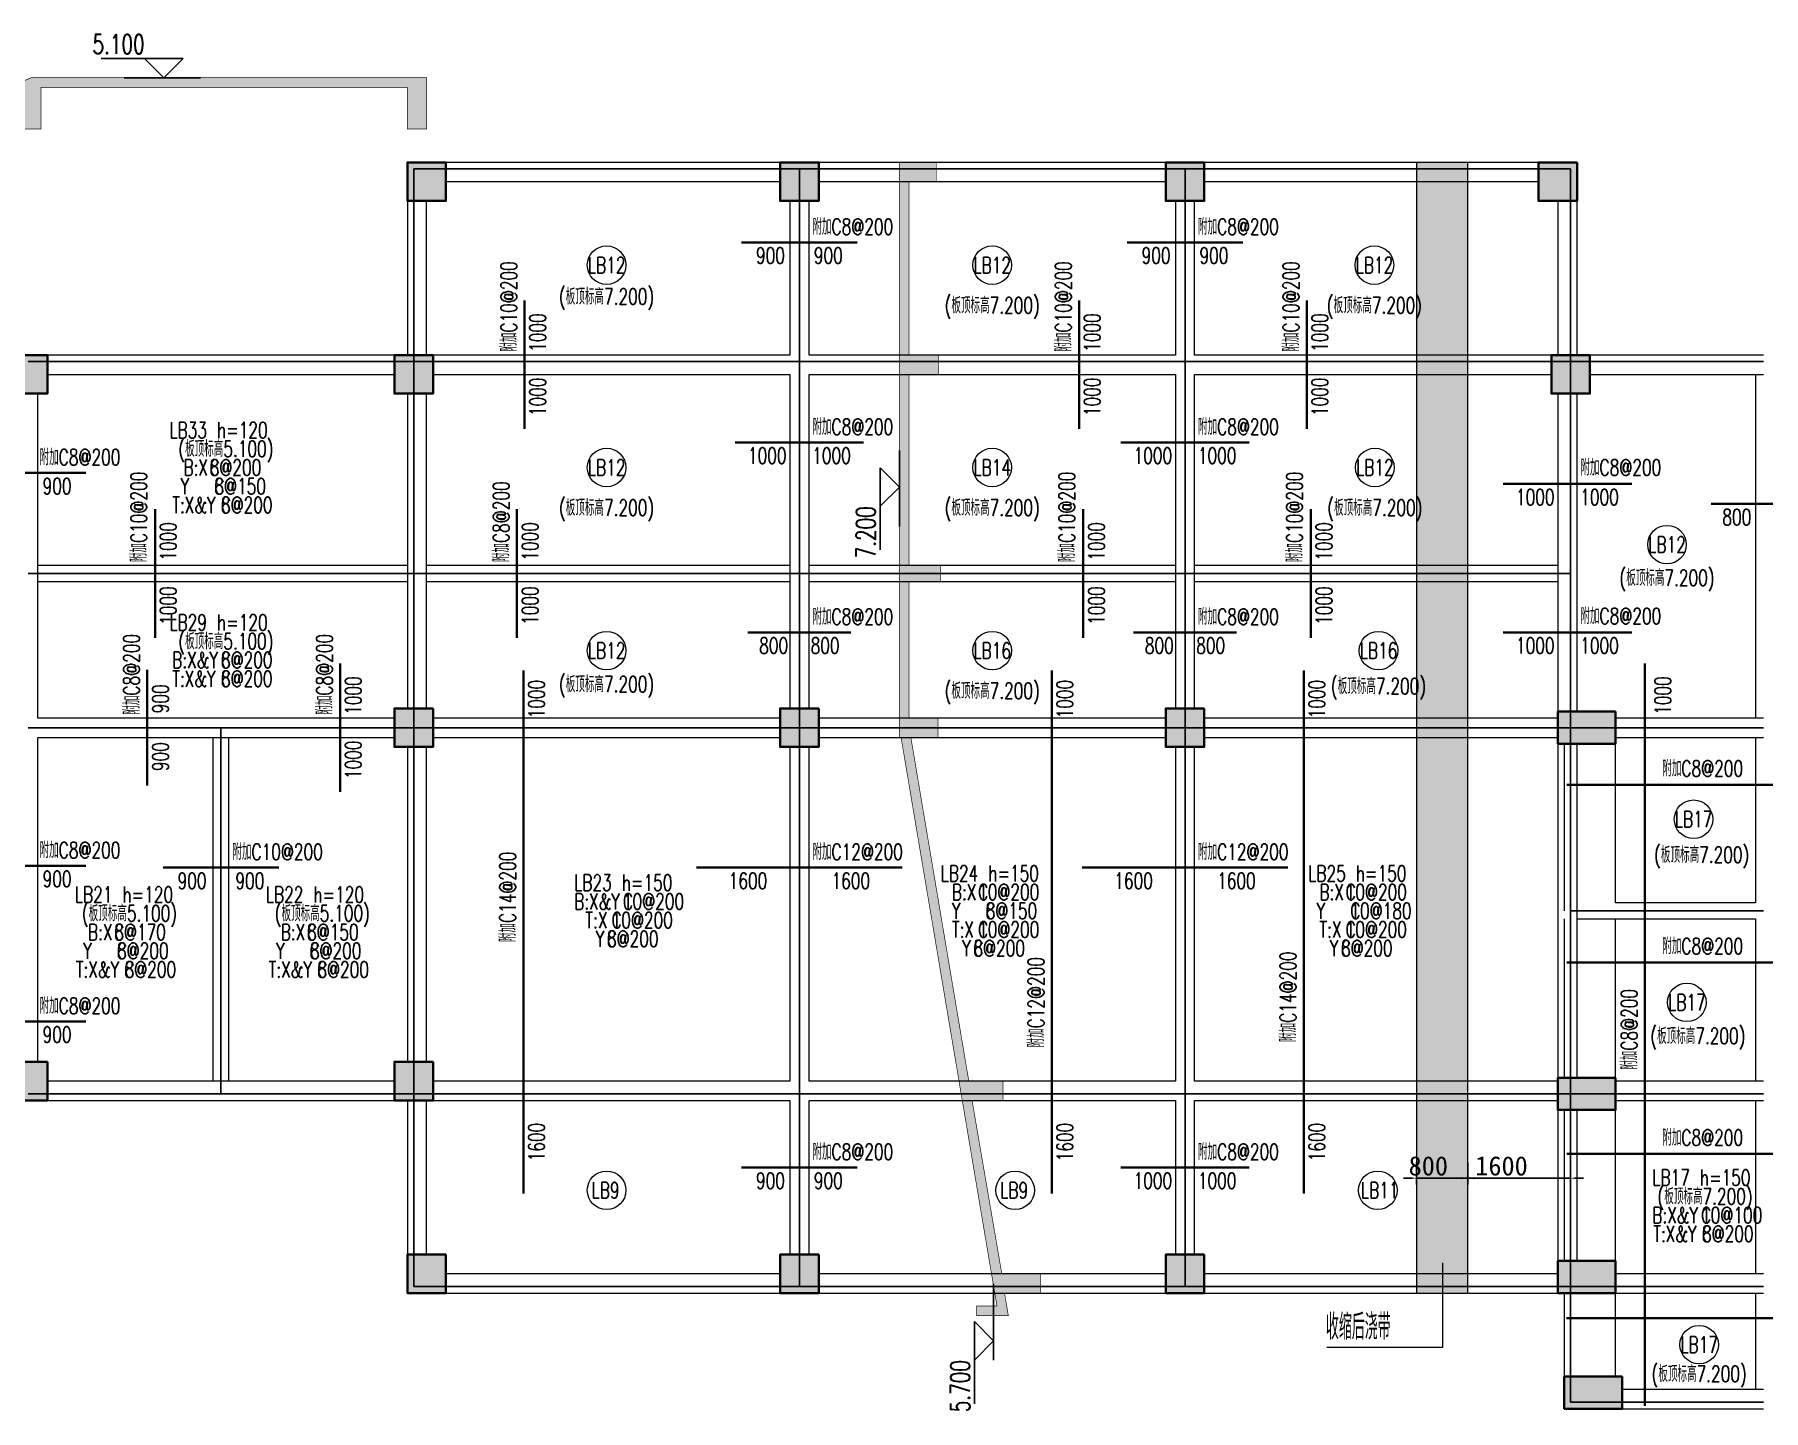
# Model space of a CAD drawing. Header units: inches. Extents: x 18712 to 314639, y 0 to 420500.
# Drawn here: x 34840 to 61740, y 40963 to 62380 of the extents above; entities that cross this region are included whole.
import ezdxf
from ezdxf.enums import TextEntityAlignment as Align
from ezdxf.lldxf.tags import DXFTag

# ---------------------------------------------------------------- set-up
doc = ezdxf.new("R2010")
doc.units = ezdxf.units.IN
doc.header["$LTSCALE"] = 1000
doc.header["$MEASUREMENT"] = 0
doc.layers.get('0').update_dxf_attribs({"true_color": 0xffffff})
for name, color, linetype, true_color in [('DIM', 3, 'Continuous', 0x00ff00), ('DOTE', 1, 'DOTE', 0xff0000), ('HATCH', 7, 'Continuous', 0xd6d6d6), ('NUM', 7, 'Continuous', 0xffffff), ('THIN', 7, 'Continuous', 0xffffff), ('柱填充', 7, 'Continuous', 0xc0c0c0), ('柱尺寸标注', 3, 'Continuous', 0x00ff00), ('楼板正筋文字', 7, 'Continuous', 0xffffff), ('楼板负筋文字', 7, 'Continuous', 0xffffff), ('楼板负筋标注', 3, 'Continuous', 0x00ff00), ('楼板负筋钢筋', 1, 'Continuous', 0xff0000), ('砼柱', 2, 'Continuous', 0xffff00), ('砼梁', 6, 'Continuous', 0xff00ff), ('砼梁虚线', 9, 'HIDDEN', 0x808080)]:
    doc.layers.add(name, color=color, linetype=linetype, true_color=true_color)
doc.styles.add('TSSD_Label', font='txt.shx', dxfattribs={"height": 0.2, "bigfont": 'gbcbig.shx'})
doc.styles.add('TSSD_Norm', font='txt.shx', dxfattribs={"height": 0.2, "bigfont": 'gbcbig.shx'})
doc.styles.add('TSSD_Rein', font='txt.shx', dxfattribs={"height": 0.2, "bigfont": 'gbcbig.shx'})
tags = doc.linetypes.add('DOTE', pattern=[2.42, 2, -0.2, 0.02, -0.2]).pattern_tags.tags
tags[10:11] = [DXFTag(74, 4), DXFTag(75, 0), DXFTag(340, '0'), DXFTag(46, 0.0), DXFTag(50, 0.0), DXFTag(44, 0.0), DXFTag(45, 0.0)]
tags[8:9] = [DXFTag(74, 4), DXFTag(75, 0), DXFTag(340, '0'), DXFTag(46, 0.0), DXFTag(50, 0.0), DXFTag(44, 0.0), DXFTag(45, 0.0)]
tags[6:7] = [DXFTag(74, 4), DXFTag(75, 0), DXFTag(340, '0'), DXFTag(46, 0.0), DXFTag(50, 0.0), DXFTag(44, 0.0), DXFTag(45, 0.0)]
tags[4:5] = [DXFTag(74, 4), DXFTag(75, 0), DXFTag(340, '0'), DXFTag(46, 0.0), DXFTag(50, 0.0), DXFTag(44, 0.0), DXFTag(45, 0.0)]
tags = doc.linetypes.add('HIDDEN', pattern=[0.375, 0.25, -0.125]).pattern_tags.tags
tags[6:7] = [DXFTag(74, 4), DXFTag(75, 0), DXFTag(340, '0'), DXFTag(46, 0.0), DXFTag(50, 0.0), DXFTag(44, 0.0), DXFTag(45, 0.0)]
tags[4:5] = [DXFTag(74, 4), DXFTag(75, 0), DXFTag(340, '0'), DXFTag(46, 0.0), DXFTag(50, 0.0), DXFTag(44, 0.0), DXFTag(45, 0.0)]
doc.dimstyles.new('TSSD_100_100$0', dxfattribs={"dimtxt": 300, "dimasz": 100, "dimexe": 100, "dimexo": 250, "dimgap": 100, "dimtad": 1, "dimdec": 0, "dimzin": 0, "dimdsep": 46, "dimtxsty": 'Standard', "dimcen": 0, "dimclrd": 256, "dimclre": 256, "dimclrt": 7, "dimadec": 0, "dimazin": 0, "dimtfac": 1, "dimtdec": 4, "dimtix": 1, "dimtmove": 2, "dimatfit": 3, "dimfxl": 1, "dimtolj": 1, "dimtzin": 0, "dimarcsym": 0})

# ---------------------------------------------------------------- blocks, each defined once
blk = doc.blocks.new('DAnoyomous17234')
at = {"layer": '楼板正筋文字', "color": 2, "true_color": 0xffff00, "style": 'TSSD_Rein', "width": 0.7}
for s, p in [('LB17 h=150', (60011, 44462)), ('(板顶标高7.200)', (60092, 44170)), ('B:X&Y', (60011, 43878)), ('C', (60770, 43878)), ('10@100', (60770, 43878)), ('T:X&Y', (60026, 43587)), ('C', (60784, 43587)), ('8@200', (60784, 43587))]:
    blk.add_text(s, height=250, dxfattribs=at).set_placement(p)
blk = doc.blocks.new('DAnoyomous17327')
at = {"layer": '楼板正筋文字', "color": 2, "true_color": 0xffff00, "style": 'TSSD_Rein', "width": 0.7}
for s, p in [('LB21 h=120', (35467, 48867)), ('(板顶标高5.100)', (35577, 48576)), ('B:X', (35671, 48284)), ('C', (36080, 48284)), ('8@170', (36080, 48284)), ('Y', (35598, 47992)), ('C', (36123, 47992)), ('8@200', (36123, 47992)), ('T:X&Y', (35482, 47701)), ('C', (36240, 47701)), ('8@200', (36240, 47701))]:
    blk.add_text(s, height=250, dxfattribs=at).set_placement(p)
blk = doc.blocks.new('DAnoyomous17339')
at = {"layer": '楼板正筋文字', "color": 2, "true_color": 0xffff00, "style": 'TSSD_Rein', "width": 0.7}
for s, p in [('LB22 h=120', (38438, 48867)), ('(板顶标高5.100)', (38577, 48576)), ('B:X', (38671, 48284)), ('C', (39080, 48284)), ('8@150', (39080, 48284)), ('Y', (38598, 47992)), ('C', (39123, 47992)), ('8@200', (39123, 47992)), ('T:X&Y', (38482, 47701)), ('C', (39240, 47701)), ('8@200', (39240, 47701))]:
    blk.add_text(s, height=250, dxfattribs=at).set_placement(p)
blk = doc.blocks.new('DAnoyomous17350')
at = {"layer": '楼板正筋文字', "color": 2, "true_color": 0xffff00, "style": 'TSSD_Rein', "width": 0.7}
for s, p in [('LB23 h=150', (43236, 49053)), ('B:X&Y', (43236, 48761)), ('C', (43994, 48761)), ('10@200', (43994, 48761)), ('T:X', (43411, 48469)), ('C', (43819, 48469)), ('10@200', (43819, 48469)), ('Y', (43571, 48178)), ('C', (43746, 48178)), ('8@200', (43746, 48178))]:
    blk.add_text(s, height=250, dxfattribs=at).set_placement(p)
blk = doc.blocks.new('DAnoyomous17364')
at = {"layer": '楼板正筋文字', "color": 2, "true_color": 0xffff00, "style": 'TSSD_Rein', "width": 0.7}
for s, p in [('LB24 h=150', (48938, 49198)), ('B:X', (49113, 48907)), ('C', (49521, 48907)), ('10@200', (49521, 48907)), ('Y', (49113, 48615)), ('C', (49638, 48615)), ('8@150', (49638, 48615)), ('T:X', (49113, 48323)), ('C', (49521, 48323)), ('10@200', (49521, 48323)), ('Y', (49273, 48032)), ('C', (49448, 48032)), ('8@200', (49448, 48032))]:
    blk.add_text(s, height=250, dxfattribs=at).set_placement(p)
blk = doc.blocks.new('DAnoyomous17378')
at = {"layer": '楼板正筋文字', "color": 2, "true_color": 0xffff00, "style": 'TSSD_Rein', "width": 0.7}
for s, p in [('LB25 h=150', (54657, 49198)), ('B:X', (54832, 48907)), ('C', (55240, 48907)), ('10@200', (55240, 48907)), ('Y', (54788, 48615)), ('C', (55313, 48615)), ('10@180', (55313, 48615)), ('T:X', (54832, 48323)), ('C', (55240, 48323)), ('10@200', (55240, 48323)), ('Y', (54992, 48032)), ('C', (55167, 48032)), ('8@200', (55167, 48032))]:
    blk.add_text(s, height=250, dxfattribs=at).set_placement(p)
blk = doc.blocks.new('DAnoyomous17446')
at = {"layer": '楼板正筋文字', "color": 2, "true_color": 0xffff00, "style": 'TSSD_Rein', "width": 0.7}
for s, p in [('LB29 h=120', (36938, 53103)), ('(板顶标高5.100)', (37077, 52811)), ('B:X&Y', (36982, 52519)), ('C', (37740, 52519)), ('8@200', (37740, 52519)), ('T:X&Y', (36982, 52228)), ('C', (37740, 52228)), ('8@200', (37740, 52228))]:
    blk.add_text(s, height=250, dxfattribs=at).set_placement(p)
blk = doc.blocks.new('DAnoyomous17514')
at = {"layer": '楼板正筋文字', "color": 2, "true_color": 0xffff00, "style": 'TSSD_Rein', "width": 0.7}
for s, p in [('LB33 h=120', (36938, 56098)), ('(板顶标高5.100)', (37077, 55807)), ('B:X', (37157, 55515)), ('C', (37565, 55515)), ('8@200', (37565, 55515)), ('Y', (37113, 55223)), ('C', (37638, 55223)), ('8@150', (37638, 55223)), ('T:X&Y', (36982, 54932)), ('C', (37740, 54932)), ('8@200', (37740, 54932))]:
    blk.add_text(s, height=250, dxfattribs=at).set_placement(p)
blk = doc.blocks.new('*D1086')
at = {"layer": 'Defpoints', "color": 0, "transparency": 16777216}
for p in [(56340, 45073), (57140, 45073), (57140, 44578)]:
    blk.add_point(p, dxfattribs=at)
at = {"layer": 'DIM', "lineweight": -2, "transparency": 16777216}
for p, q in [((56340, 44823), (56340, 44478)), ((57140, 44823), (57140, 44478)), ((56240, 44578), (56140, 44578)), ((56340, 44578), (57140, 44578)), ((57240, 44578), (57340, 44578))]:
    blk.add_line(p, q, dxfattribs=at)
at = {"layer": 'DIM', "transparency": 16777216}
for points in [[(56240, 44562), (56240, 44595), (56340, 44578)], [(57240, 44595), (57240, 44562), (57140, 44578)]]:
    blk.add_solid(points, dxfattribs=at)
at = {"layer": 'DIM', "color": 7, "true_color": 0xffffff, "transparency": 16777216, "insert": (56526, 44768), "char_height": 300, "attachment_point": 5}
blk.add_mtext('\\A1;800', dxfattribs=at)
blk = doc.blocks.new('*D1087')
at = {"layer": 'Defpoints', "color": 0, "transparency": 16777216}
for p in [(57140, 45073), (58740, 44687), (58740, 44578)]:
    blk.add_point(p, dxfattribs=at)
at = {"layer": 'DIM', "lineweight": -2, "transparency": 16777216}
for p, q in [((57140, 44823), (57140, 44478)), ((57040, 44578), (56940, 44578)), ((57140, 44578), (58740, 44578)), ((58740, 44437), (58740, 44478)), ((58840, 44578), (58940, 44578))]:
    blk.add_line(p, q, dxfattribs=at)
at = {"layer": 'DIM', "transparency": 16777216}
for points in [[(57040, 44562), (57040, 44595), (57140, 44578)], [(58840, 44595), (58840, 44562), (58740, 44578)]]:
    blk.add_solid(points, dxfattribs=at)
at = {"layer": 'DIM', "color": 7, "true_color": 0xffffff, "transparency": 16777216, "insert": (57665, 44768), "char_height": 300, "attachment_point": 5}
blk.add_mtext('\\A1;1600', dxfattribs=at)

msp = doc.modelspace()

# ---------------------------------------------------------------- hatches: boundary and pattern name
at = {"true_color": 0x333333}
h = msp.add_hatch(dxfattribs=at)
h.set_pattern_fill('钢筋混凝土', color=250, scale=22580.6, angle=317.5, style=0)
h.set_pattern_definition([(45, (-815491301.56, -579457731.375), (-61.871843354, 61.871843354), []), (50, (-815491301.56, -579457731.38), (251.04106391, -21.963247244), [26.25, -288.75]), (355, (-815491301.56, -579457731.38), (-48.562966765, 263.267246795), [21, -231]), (100.4514, (-815491280.64, -579457733.2), (202.4782836, 241.30383972), [22.3090665, -245.3997392]), (46.1842, (-815491301.56, -579457661.38), (373.53436702, -57.931655015), [39.375, -433.125]), (96.6356, (-815491270.43, -579457666.2), (327.13194694, 340.94125482), [33.4636008, -368.09955]), (351.1842, (-815491301.56, -579457661.38), (327.1316808, 340.94151032), [31.5, -346.5]), (21, (-815491266.56, -579457678.88), (208.91746824, -140.916611733), [26.25, -288.75]), (326, (-815491266.56, -579457678.88), (85.16036617, 253.802515766), [21, -231]), (71.4514, (-815491249.15, -579457690.62), (294.077920004, 112.88567385), [22.3090665, -245.3997392]), (37.5, (-815491301.56, -579457731.375), (4.255949361, 116.512848841), [0, -228.2, 0, -234.5, 0, -231.875]), (7.5, (-815491301.56, -579457731.38), (92.074338105, 138.044099159), [0, -133.7, 0, -222.95, 0, -88.375]), (327.5, (-815491379.61, -579457731.38), (186.83785266, -7.894205107), [0, -87.5, 0, -273, 0, -362.25]), (317.5, (-815491414.61, -579457731.38), (204.11515927, 35.036743816), [0, -113.75, 0, -181.3, 0, -257.25])])
h.paths.add_polyline_path([(28640.2, 59133), (28640.2, 58358), (28940.2, 58358), (28940.2, 59100.1), (34640, 61487.5), (34640, 60908), (34940, 60908), (34940, 61558), (40640.2, 61558), (40640.2, 60908), (40940.2, 60908), (40940, 61708), (34790, 61708)], flags=0)
h = msp.add_hatch(dxfattribs=at)
h.set_pattern_fill('钢筋混凝土', color=250, scale=19354.8, angle=47.5, style=0)
h.set_pattern_definition([(135, (579451097.75, -815590151.72), (-53.033008589, -53.033008589), []), (140, (579451097.75, -815590151.72), (18.825640495, 215.17805478), [22.5, -247.5]), (85, (579451097.75, -815590151.72), (-225.65764011, -41.625400084), [18, -198]), (190.4514, (579451099.32, -815590133.8), (-206.83186262, 173.552814514), [19.122057, -210.3426336]), (136.1842, (579451037.75, -815590151.72), (49.6557043, 320.17231459), [33.75, -371.25]), (186.6356, (579451041.9, -815590125.04), (-292.23536127, 280.39881166), [28.6830864, -315.5139]), (81.1842, (579451037.75, -815590151.72), (-292.23558028, 280.39858354), [27, -297]), (111, (579451052.75, -815590121.72), (120.7856672, 179.072115636), [22.5, -247.5]), (56, (579451052.75, -815590121.72), (-217.545013514, 72.994599576), [18, -198]), (161.4514, (579451062.81, -815590106.8), (-96.759149013, 252.066788574), [19.122057, -210.3426336]), (127.5, (579451097.75, -815590151.72), (-99.8681561494, 3.647956595), [0, -195.6, 0, -201, 0, -198.75]), (97.5, (579451097.75, -815590151.72), (-118.323513565, 78.920861233), [0, -114.6, 0, -191.1, 0, -75.75]), (57.5, (579451097.75, -815590218.62), (6.76646152, 160.146730852), [0, -75, 0, -234, 0, -310.5]), (47.5, (579451097.75, -815590248.62), (-30.0314947, 174.955850803), [0, -97.5, 0, -155.4, 0, -220.5])])
h.paths.add_polyline_path([(48296.9, 60390.1), (48296.9, 60090.1), (48296.9, 51440.1), (48322.2, 51440.1), (49813.7, 42590.1), (49499, 42590.1), (49496.9, 42440.1), (49991.1, 42440.1), (49965.8, 42590.1), (49932.1, 42790.1), (50488.2, 42790.1), (50488.2, 43090.1), (49890, 43090.1), (49426.5, 45790.1), (49909.3, 45790.1), (49909.3, 46090.1), (49376, 46090.1), (48474.3, 51440.1), (48897.9, 51440.1), (48897.9, 51740.1), (48446.9, 51740.1), (48446.9, 53865.1), (48932.9, 53865.1), (48932.9, 54110.1), (48446.9, 54110.1), (48446.9, 57090.1), (48902.9, 57090.1), (48902.9, 57390.1), (48446.9, 57390.1), (48446.9, 60090.1), (48878.9, 60090.1), (48878.9, 60390.1)], flags=0)
at = {"layer": 'HATCH'}
h = msp.add_hatch(dxfattribs=at)
h.set_pattern_fill('CONCRETE1', color=256, scale=32258, angle=317.5, style=0)
h.set_pattern_definition([(37.5, (-6498927.13, -2055336.24), (6.0799277, 166.446927), [0, -326, 0, -335, 0, -331.25]), (7.5, (-6498927.13, -2055336.24), (131.5347687, 197.205856), [0, -191, 0, -318.5, 0, -126.25]), (327.5, (-6499038.63, -2055336.24), (266.911218, -11.2774359), [0, -125, 0, -390, 0, -517.5]), (317.5, (-6499088.63, -2055336.24), (291.593085, 50.052491), [0, -162.5, 0, -259, 0, -367.5])])
h.paths.add_polyline_path([(57140.2, 42790.1), (57140.2, 60390.1), (56340.2, 60390.1), (56340.2, 42790.1)], flags=0)
at = {"layer": '柱填充'}
for points in [[(41240.2, 60390.1), (40640.2, 60390.1), (40640.2, 59790.1), (41240.2, 59790.1)], [(47040.2, 60390.1), (46440.2, 60390.1), (46440.2, 59790.1), (47040.2, 59790.1)], [(53040.2, 60390.1), (52440.2, 60390.1), (52440.2, 59790.1), (53040.2, 59790.1)], [(58840.2, 60390.1), (58240.2, 60390.1), (58240.2, 59790.1), (58840.2, 59790.1)], [(35040.2, 57390.1), (34440.2, 57390.1), (34440.2, 56790.1), (35040.2, 56790.1)], [(41040.2, 57390.1), (40440.2, 57390.1), (40440.2, 56790.1), (41040.2, 56790.1)], [(59040.2, 57390.1), (58440.2, 57390.1), (58440.2, 56790.1), (59040.2, 56790.1)], [(41040.2, 51890.1), (40440.2, 51890.1), (40440.2, 51290.1), (41040.2, 51290.1)], [(47040.2, 51890.1), (46440.2, 51890.1), (46440.2, 51290.1), (47040.2, 51290.1)], [(53040.2, 51890.1), (52440.2, 51890.1), (52440.2, 51290.1), (53040.2, 51290.1)], [(59440.2, 51840.1), (58540.2, 51840.1), (58540.2, 51340.1), (59440.2, 51340.1)], [(35040.2, 46390.1), (34440.2, 46390.1), (34440.2, 45790.1), (35040.2, 45790.1)], [(41040.2, 46390.1), (40440.2, 46390.1), (40440.2, 45790.1), (41040.2, 45790.1)], [(59440.2, 46140.1), (58540.2, 46140.1), (58540.2, 45640.1), (59440.2, 45640.1)], [(41240.2, 43390.1), (40640.2, 43390.1), (40640.2, 42790.1), (41240.2, 42790.1)], [(47040.2, 43390.1), (46440.2, 43390.1), (46440.2, 42790.1), (47040.2, 42790.1)], [(53040.2, 43390.1), (52440.2, 43390.1), (52440.2, 42790.1), (53040.2, 42790.1)], [(59440.2, 43290.1), (58540.2, 43290.1), (58540.2, 42790.1), (59440.2, 42790.1)], [(59540.2, 41490.1), (58640.2, 41490.1), (58640.2, 40990.1), (59540.2, 40990.1)]]:
    msp.add_hatch(color=256, dxfattribs=at).paths.add_polyline_path(points, flags=0)

# ---------------------------------------------------------------- linework, layer by layer
at = {"color": 250, "lineweight": -3, "true_color": 0x333333, "const_width": 10}
for points in [[(28640.2, 59133), (28640.2, 58358), (28940.2, 58358), (28940.2, 59100.1), (34640, 61487.5), (34640, 60908), (34940, 60908), (34940, 61558), (40640.2, 61558), (40640.2, 60908), (40940.2, 60908), (40940, 61708), (34790, 61708)], [(48296.9, 60390.1), (48296.9, 60090.1), (48296.9, 51440.1), (48322.2, 51440.1), (49813.7, 42590.1), (49499, 42590.1), (49496.9, 42440.1), (49991.1, 42440.1), (49965.8, 42590.1), (49932.1, 42790.1), (50488.2, 42790.1), (50488.2, 43090.1), (49890, 43090.1), (49426.5, 45790.1), (49909.3, 45790.1), (49909.3, 46090.1), (49376, 46090.1), (48474.3, 51440.1), (48897.9, 51440.1), (48897.9, 51740.1), (48446.9, 51740.1), (48446.9, 53865.1), (48932.9, 53865.1), (48932.9, 54110.1), (48446.9, 54110.1), (48446.9, 57090.1), (48902.9, 57090.1), (48902.9, 57390.1), (48446.9, 57390.1), (48446.9, 60090.1), (48878.9, 60090.1), (48878.9, 60390.1)]]:
    msp.add_lwpolyline(points, close=True, dxfattribs=at)
at = {"layer": 'DOTE', "lineweight": -3}
for p, q in [((40740.2, 57290.1), (40740.2, 60290.1)), ((40740.2, 60290.1), (46740.2, 60290.1)), ((46740.2, 60290.1), (52740.2, 60290.1)), ((46740.2, 57290.1), (46740.2, 60290.1)), ((52740.2, 60290.1), (58740.2, 60290.1)), ((52740.2, 57290.1), (52740.2, 60290.1)), ((58740.2, 57290.1), (58740.2, 60290.1)), ((34740.2, 57290.1), (40740.2, 57290.1)), ((40740.2, 53990.1), (40740.2, 57290.1)), ((40740.2, 57290.1), (46740.2, 57290.1)), ((46740.2, 53990.1), (46740.2, 57290.1)), ((46740.2, 57290.1), (52740.2, 57290.1)), ((52740.2, 53990.1), (52740.2, 57290.1)), ((52740.2, 57290.1), (58740.2, 57290.1)), ((58740.2, 57290.1), (61740.2, 57290.1)), ((58740.2, 53990.1), (58740.2, 57290.1)), ((34740.2, 53990.1), (40740.2, 53990.1)), ((40740.2, 51590.1), (40740.2, 53990.1)), ((40740.2, 53990.1), (46740.2, 53990.1)), ((46740.2, 51590.1), (46740.2, 53990.1)), ((46740.2, 53990.1), (52740.2, 53990.1)), ((52740.2, 51590.1), (52740.2, 53990.1)), ((52740.2, 53990.1), (58740.2, 53990.1)), ((58740.2, 51590.1), (58740.2, 53990.1)), ((34740.2, 51590.1), (37740.2, 51590.1)), ((37740.2, 51590.1), (40740.2, 51590.1)), ((37740.2, 45890.1), (37740.2, 51590.1)), ((40740.2, 45890.1), (40740.2, 51590.1)), ((40740.2, 51590.1), (46740.2, 51590.1)), ((46740.2, 51590.1), (52740.2, 51590.1)), ((46740.2, 45890.1), (46740.2, 51590.1)), ((52740.2, 51590.1), (58740.2, 51590.1)), ((52740.2, 45890.1), (52740.2, 51590.1)), ((58740.2, 51590.1), (61740.2, 51590.1)), ((58740.2, 48740.1), (58740.2, 51590.1)), ((58740.2, 45890.1), (58740.2, 48740.1)), ((58740.2, 48740.1), (61740.2, 48740.1)), ((34740.2, 45890.1), (37740.2, 45890.1)), ((37740.2, 45890.1), (40740.2, 45890.1)), ((40740.2, 42890.1), (40740.2, 45890.1)), ((40740.2, 45890.1), (46740.2, 45890.1)), ((46740.2, 42890.1), (46740.2, 45890.1)), ((46740.2, 45890.1), (52740.2, 45890.1)), ((52740.2, 42890.1), (52740.2, 45890.1)), ((52740.2, 45890.1), (58740.2, 45890.1)), ((58740.2, 45890.1), (61740.2, 45890.1)), ((58740.2, 42890.1), (58740.2, 45890.1)), ((40740.2, 42890.1), (46740.2, 42890.1)), ((46740.2, 42890.1), (52740.2, 42890.1)), ((52740.2, 42890.1), (58740.2, 42890.1)), ((58740.2, 41090.1), (58740.2, 42890.1)), ((58740.2, 42890.1), (61740.2, 42890.1)), ((58740.2, 41090.1), (61740.2, 41090.1))]:
    msp.add_line(p, q, dxfattribs=at)
at = {"layer": 'THIN', "lineweight": -3}
for p, q in [((36552.2, 62008), (35873.7, 62008)), ((36852.2, 61708), (36552.2, 62008)), ((37152.2, 62008), (36552.2, 62008)), ((36852.2, 61708), (37152.2, 62008)), ((37421.2, 61708), (36235.2, 61708)), ((48296.9, 55906), (48296.9, 54720)), ((48296.9, 55337), (47996.9, 55637)), ((47996.9, 55637), (47996.9, 55037)), ((48296.9, 55337), (47996.9, 55037)), ((47996.9, 55037), (47996.9, 54358.5)), ((49763, 42932.2), (49763, 41746.2)), ((49763, 42046.2), (49463, 42346.2)), ((49463, 42346.2), (49463, 41746.2)), ((49763, 42046.2), (49463, 41746.2)), ((49463, 41746.2), (49463, 41067.7))]:
    msp.add_line(p, q, dxfattribs=at)
at = {"layer": '柱尺寸标注', "lineweight": 18}
for p, q in [((58740.2, 60290.1), (56740.2, 60290.1)), ((56747.2, 43260), (56747.2, 41942)), ((56747.2, 41942), (54949.2, 41942))]:
    msp.add_line(p, q, dxfattribs=at)
msp.add_lwpolyline([(56740.2, 42790.1), (57140.2, 42790.1), (57140.2, 60390.1), (56340.2, 60390.1), (56340.2, 42790.1), (57140.2, 42790.1)], dxfattribs=at)
at = {"layer": '楼板正筋文字', "lineweight": 18}
for centre in [(43740.2, 58790.1), (49740.2, 58790.1), (55687.2, 58790.1), (43740.2, 55640.1), (49740.2, 55640.1), (55694.2, 55640.1), (60240.2, 54440.1), (43740.2, 52790.1), (49740.2, 52790.1), (55751.2, 52790.1), (60653.2, 50165.1), (60549.2, 47315.1), (43740.2, 44390.1), (50097.2, 44390.1), (55740.2, 44390.1), (60740.2, 41986.8)]:
    msp.add_circle(centre, 300, dxfattribs=at)
at = {"layer": '楼板负筋钢筋', "lineweight": 35}
for points in [[(45840.2, 59144.1), (47640.2, 59144.1)], [(51840.2, 59144.1), (53640.2, 59144.1)], [(42463.2, 56240.1), (42463.2, 58240.1)], [(51092.2, 56240.1), (51092.2, 58240.1)], [(54634.2, 56240.1), (54634.2, 58240.1)], [(45740.2, 56029.5), (47740.2, 56029.5)], [(51740.2, 56029.5), (53740.2, 56029.5)], [(33840.2, 55556), (35640.2, 55556)], [(57690.2, 55385.3), (59690.2, 55385.3)], [(36715.2, 52990.1), (36715.2, 54990.1)], [(42345.2, 52990.1), (42345.2, 54990.1)], [(51157.2, 52990.1), (51157.2, 54990.1)], [(54698.2, 52990.1), (54698.2, 54990.1)], [(60926.2, 55073.8), (62526.2, 55073.8)], [(45940.2, 53073.3), (47540.2, 53073.3)], [(51940.2, 53073.3), (53540.2, 53073.3)], [(57690.2, 53073.3), (59690.2, 53073.3)], [(36594.2, 50690.1), (36594.2, 52490.1)], [(39594.2, 50590.1), (39594.2, 52590.1)], [(42446.2, 44340.1), (42446.2, 52480.1)], [(50666.2, 44340.1), (50666.2, 52480.1)], [(54587.2, 44340.1), (54587.2, 52480.1)], [(59897.2, 41034), (59897.2, 52590.1)], [(58680.2, 50701.4), (64800.2, 50701.4)], [(33840.2, 49441), (35640.2, 49441)], [(36840.2, 49412.7), (38640.2, 49412.7)], [(45140.2, 49412.7), (48340.2, 49412.7)], [(51140.2, 49412.7), (54340.2, 49412.7)], [(58680.2, 47936.4), (64800.2, 47936.4)], [(33840.2, 47018), (35640.2, 47018)], [(58680.2, 44955), (64800.2, 44955)], [(45840.2, 44744.1), (47640.2, 44744.1)], [(51740.2, 44744.1), (53740.2, 44744.1)], [(58676.2, 42397.5), (65740.2, 42397.5)]]:
    msp.add_lwpolyline(points, dxfattribs=at)
at = {"layer": '砼柱', "lineweight": 35}
for points in [[(41240.2, 60390.1), (40640.2, 60390.1), (40640.2, 59790.1), (41240.2, 59790.1)], [(47040.2, 60390.1), (46440.2, 60390.1), (46440.2, 59790.1), (47040.2, 59790.1)], [(53040.2, 60390.1), (52440.2, 60390.1), (52440.2, 59790.1), (53040.2, 59790.1)], [(58840.2, 60390.1), (58240.2, 60390.1), (58240.2, 59790.1), (58840.2, 59790.1)], [(35040.2, 57390.1), (34440.2, 57390.1), (34440.2, 56790.1), (35040.2, 56790.1)], [(41040.2, 57390.1), (40440.2, 57390.1), (40440.2, 56790.1), (41040.2, 56790.1)], [(59040.2, 57390.1), (58440.2, 57390.1), (58440.2, 56790.1), (59040.2, 56790.1)], [(41040.2, 51890.1), (40440.2, 51890.1), (40440.2, 51290.1), (41040.2, 51290.1)], [(47040.2, 51890.1), (46440.2, 51890.1), (46440.2, 51290.1), (47040.2, 51290.1)], [(53040.2, 51890.1), (52440.2, 51890.1), (52440.2, 51290.1), (53040.2, 51290.1)], [(59440.2, 51840.1), (58540.2, 51840.1), (58540.2, 51340.1), (59440.2, 51340.1)], [(35040.2, 46390.1), (34440.2, 46390.1), (34440.2, 45790.1), (35040.2, 45790.1)], [(41040.2, 46390.1), (40440.2, 46390.1), (40440.2, 45790.1), (41040.2, 45790.1)], [(59440.2, 46140.1), (58540.2, 46140.1), (58540.2, 45640.1), (59440.2, 45640.1)], [(41240.2, 43390.1), (40640.2, 43390.1), (40640.2, 42790.1), (41240.2, 42790.1)], [(47040.2, 43390.1), (46440.2, 43390.1), (46440.2, 42790.1), (47040.2, 42790.1)], [(53040.2, 43390.1), (52440.2, 43390.1), (52440.2, 42790.1), (53040.2, 42790.1)], [(59440.2, 43290.1), (58540.2, 43290.1), (58540.2, 42790.1), (59440.2, 42790.1)], [(59540.2, 41490.1), (58640.2, 41490.1), (58640.2, 40990.1), (59540.2, 40990.1)]]:
    msp.add_lwpolyline(points, close=True, dxfattribs=at)
at = {"layer": '砼梁', "lineweight": 18}
for p, q in [((46440.2, 60390.1), (41240.2, 60390.1)), ((52440.2, 60390.1), (47040.2, 60390.1)), ((58240.2, 60390.1), (53040.2, 60390.1)), ((40640.2, 59790.1), (40640.2, 57390.1)), ((58840.2, 57390.1), (58840.2, 59790.1)), ((40440.2, 57390.1), (35040.2, 57390.1)), ((61740.2, 57390.1), (59040.2, 57390.1)), ((40640.2, 56790.1), (40640.2, 54115.1)), ((40640.2, 53990.1), (40640.2, 51890.1)), ((40640.2, 51290.1), (40640.2, 46390.1)), ((58640.2, 51340.1), (58640.2, 48740.1)), ((58640.2, 48615.1), (58640.2, 46140.1)), ((35040.2, 45790.1), (37740.2, 45790.1)), ((37740.2, 45790.1), (40440.2, 45790.1)), ((40640.2, 45790.1), (40640.2, 43390.1)), ((58640.2, 45640.1), (58640.2, 43290.1)), ((41240.2, 42790.1), (46440.2, 42790.1)), ((47040.2, 42790.1), (52440.2, 42790.1)), ((53040.2, 42790.1), (58540.2, 42790.1)), ((58640.2, 42790.1), (58640.2, 41490.1)), ((59540.2, 40990.1), (61740.2, 40990.1))]:
    msp.add_line(p, q, dxfattribs=at)
at = {"layer": '砼梁虚线', "lineweight": 18}
for p, q in [((41240.2, 60090.1), (46440.2, 60090.1)), ((47040.2, 60090.1), (52440.2, 60090.1)), ((53040.2, 60090.1), (58240.2, 60090.1)), ((40940.2, 57390.1), (40940.2, 59790.1)), ((46590.2, 59790.1), (46590.2, 57390.1)), ((46890.2, 57390.1), (46890.2, 59790.1)), ((52590.2, 59790.1), (52590.2, 57390.1)), ((52890.2, 57390.1), (52890.2, 59790.1)), ((58540.2, 59790.1), (58540.2, 57390.1)), ((46590.2, 57390.1), (41040.2, 57390.1)), ((52590.2, 57390.1), (46890.2, 57390.1)), ((58440.2, 57390.1), (52890.2, 57390.1)), ((35040.2, 57090.1), (40440.2, 57090.1)), ((41040.2, 57090.1), (46590.2, 57090.1)), ((46590.2, 57090.1), (46590.2, 53990.2)), ((46890.2, 53990.2), (46890.2, 57090.1)), ((46890.2, 57090.1), (52590.2, 57090.1)), ((52590.2, 57090.1), (52590.2, 53990.2)), ((52890.2, 53990.2), (52890.2, 57090.1)), ((52890.2, 57090.1), (58440.2, 57090.1)), ((59040.2, 57090.1), (61740.1, 57090.1)), ((61615.2, 57090.1), (61615.2, 51740.1)), ((34890.2, 53990.2), (34890.2, 56790.1)), ((40640.2, 56790.1), (40640.2, 53990.2)), ((40940.2, 53990.2), (40940.2, 56790.1)), ((40940.2, 54115.1), (40940.2, 56790.1)), ((58540.2, 56790.1), (58540.2, 53990.2)), ((58840.2, 53990.1), (58840.2, 56790.1)), ((40640.2, 54115.1), (34890.2, 54115.1)), ((46590.2, 54115.1), (40940.2, 54115.1)), ((52590.2, 54115.1), (46890.2, 54115.1)), ((58540.2, 54115.1), (52890.2, 54115.1)), ((34890.2, 51740.1), (34890.2, 53990.1)), ((34890.2, 53865.1), (40640.2, 53865.1)), ((40640.2, 53865.1), (40640.2, 51890.1)), ((40940.2, 51890.1), (40940.2, 53990.1)), ((40940.2, 51890.1), (40940.2, 53865.1)), ((40940.2, 53865.1), (46590.2, 53865.1)), ((46590.2, 53990.1), (46590.2, 51890.1)), ((46890.2, 51890.1), (46890.2, 53990.1)), ((46890.2, 53865.1), (52590.2, 53865.1)), ((52590.2, 53990.1), (52590.2, 51890.1)), ((52890.2, 51890.1), (52890.2, 53990.1)), ((52890.2, 53865.1), (58540.2, 53865.1)), ((58540.2, 53990.1), (58540.2, 51840.1)), ((58840.2, 51840.1), (58840.2, 53990.1)), ((37740.2, 51740.1), (34890.2, 51740.1)), ((40440.2, 51740.1), (37740.2, 51740.1)), ((46440.2, 51740.1), (41040.2, 51740.1)), ((52440.2, 51740.1), (47040.2, 51740.1)), ((58540.2, 51740.1), (53040.2, 51740.1)), ((61740.1, 51740.1), (59440.2, 51740.1)), ((34890.2, 51440.1), (37740.1, 51440.1)), ((34890.2, 48290.1), (34890.2, 51440.1)), ((37615.2, 51440.1), (37615.2, 46090.1)), ((37740.2, 51440.1), (40440.2, 51440.1)), ((37865.2, 46090.1), (37865.2, 51440.1)), ((41040.2, 51440.1), (46440.2, 51440.1)), ((47040.2, 51440.1), (52440.2, 51440.1)), ((53040.2, 51440.1), (58540.2, 51440.1)), ((59440.2, 51440.1), (61740.1, 51440.1)), ((61615.2, 51440.1), (61615.2, 48865.1)), ((40640.2, 51290.1), (40640.2, 46390.1)), ((40940.2, 46390.1), (40940.2, 51290.1)), ((40940.2, 46390.1), (40940.2, 51290.1)), ((46590.2, 51290.1), (46590.2, 46090.1)), ((46890.2, 46090.1), (46890.2, 51290.1)), ((52590.2, 51290.1), (52590.2, 46090.1)), ((52890.2, 46090.1), (52890.2, 51290.1)), ((58540.2, 51340.1), (58540.2, 48615.1)), ((58840.2, 48740.2), (58840.2, 51340.1)), ((59440.2, 48865.1), (59440.2, 51340.1)), ((58840.2, 46140.1), (58840.2, 48740.1)), ((61615.2, 48865.1), (59440.2, 48865.1)), ((58540.2, 48615.1), (58540.2, 46140.1)), ((58840.2, 48615.1), (61615.2, 48615.1)), ((59440.2, 46140.1), (59440.2, 48615.1)), ((61615.2, 48615.1), (61615.2, 46090.1)), ((34890.2, 46390.1), (34890.2, 48290.1)), ((37740.1, 46090.1), (35040.2, 46090.1)), ((40440.2, 46090.1), (37740.2, 46090.1)), ((46590.2, 46090.1), (41040.2, 46090.1)), ((52590.2, 46090.1), (46890.2, 46090.1)), ((58540.2, 46090.1), (52890.2, 46090.1)), ((61740.1, 46090.1), (59440.2, 46090.1)), ((40940.2, 43390.1), (40940.2, 45790.1)), ((41040.2, 45790.1), (46590.2, 45790.1)), ((46590.2, 45790.1), (46590.2, 43390.1)), ((46890.2, 43390.1), (46890.2, 45790.1)), ((46890.2, 45790.1), (52590.2, 45790.1)), ((52590.2, 45790.1), (52590.2, 43390.1)), ((52890.2, 43390.1), (52890.2, 45790.1)), ((52890.2, 45790.1), (58540.2, 45790.1)), ((59440.2, 45790.1), (61740.1, 45790.1)), ((61615.2, 45790.1), (61615.2, 43090.1)), ((58540.2, 45640.1), (58540.2, 43290.1)), ((58840.2, 43290.1), (58840.2, 45640.1)), ((59440.2, 43290.1), (59440.2, 45640.1)), ((46440.2, 43090.1), (41240.2, 43090.1)), ((52440.2, 43090.1), (47040.2, 43090.1)), ((58540.2, 43090.1), (53040.2, 43090.1)), ((61740.1, 43090.1), (59440.2, 43090.1)), ((59440.2, 41490.1), (59440.2, 42790.1)), ((59440.2, 42790.1), (61740.1, 42790.1)), ((61615.2, 42790.1), (61615.2, 41290.1)), ((61740.1, 41290.1), (59540.2, 41290.1))]:
    msp.add_line(p, q, dxfattribs=at)

# ---------------------------------------------------------------- block references
at = {"layer": '楼板正筋文字', "color": 2, "true_color": 0xffff00}
for name in ['DAnoyomous17514', 'DAnoyomous17446', 'DAnoyomous17350', 'DAnoyomous17364', 'DAnoyomous17378', 'DAnoyomous17327', 'DAnoyomous17339', 'DAnoyomous17234']:
    msp.add_blockref(name, (0, 0), dxfattribs=at)

# ---------------------------------------------------------------- texts
at = {"layer": 'NUM', "style": 'TSSD_Norm', "width": 0.7}
msp.add_text('收缩后浇带', height=400, dxfattribs=at).set_placement((54932.6, 42065.4))
at = {"layer": 'THIN', "style": 'TSSD_Label', "width": 0.7}
msp.add_text('5.100', height=300, dxfattribs=at).set_placement((36552.2, 62079.5), align=Align.RIGHT)
for s, p in [('7.200', (47925.3, 55037)), ('5.700', (49391.4, 41746.2))]:
    msp.add_text(s, height=300, rotation=90, dxfattribs=at).set_placement(p, align=Align.RIGHT)
at = {"layer": '楼板正筋文字', "style": 'TSSD_Rein', "width": 0.7}
for s, p in [('LB12', (43448.5, 58665.1)), ('LB12', (49448.5, 58665.1)), ('LB12', (55395.5, 58665.1)), ('LB12', (43448.5, 55515.1)), ('LB14', (49448.5, 55515.1)), ('LB12', (55402.5, 55515.1)), ('LB12', (59948.5, 54315.1)), ('LB12', (43448.5, 52665.1)), ('LB16', (49448.5, 52665.1)), ('LB16', (55459.5, 52665.1)), ('LB17', (60361.5, 50040.1)), ('LB17', (60257.5, 47190.1)), ('LB9', (43506.8, 44265.1)), ('LB9', (49863.8, 44265.1)), ('LB11', (55477.7, 44265.1)), ('LB17', (60448.5, 41861.8))]:
    msp.add_text(s, height=250, dxfattribs=at).set_placement(p)
for p in [(43740.2, 58302.1), (49740.2, 58165.1), (55687.2, 58165.1), (43740.2, 55015.1), (49740.2, 55015.1), (55694.2, 55015.1), (60240.2, 53923.1), (43740.2, 52268.1), (49740.2, 52165.1), (55751.2, 52238.1), (60780.2, 49612.1), (60720.2, 46792.1), (60740.2, 41532.8)]:
    msp.add_text('(板顶标高7.200)', height=250, dxfattribs=at).set_placement(p, align=Align.MIDDLE_CENTER)
at = {"layer": '楼板负筋文字', "style": 'TSSD_Rein', "width": 0.7}
for s, p in [('附加C8@200', (46942.7, 59263.7)), ('附加C8@200', (52942.7, 59263.7)), ('附加C8@200', (46942.7, 56149.1)), ('附加C8@200', (52942.7, 56149.1)), ('附加C8@200', (34917.7, 55675.5)), ('附加C8@200', (58892.7, 55515.2)), ('附加C8@200', (46942.7, 53192.9)), ('附加C8@200', (52942.7, 53192.9)), ('附加C8@200', (58892.7, 53203.2)), ('附加C8@200', (60166.2, 50831.3)), ('附加C8@200', (34917.7, 49560.5)), ('附加C10@200', (37917.7, 49532.3)), ('附加C12@200', (46942.7, 49532.3)), ('附加C12@200', (52942.7, 49532.3)), ('附加C8@200', (60166.2, 48066.3)), ('附加C8@200', (34917.7, 47137.5)), ('附加C8@200', (60166.2, 45084.9)), ('附加C8@200', (46942.7, 44863.7)), ('附加C8@200', (52942.7, 44863.7))]:
    msp.add_text(s, height=250, dxfattribs=at).set_placement(p)
for s, p in [('附加C10@200', (42343.6, 57442.6)), ('附加C10@200', (50972.6, 57442.6)), ('附加C10@200', (54514.6, 57442.6)), ('附加C10@200', (36585.3, 54167.6)), ('附加C10@200', (51027.3, 54167.6)), ('附加C10@200', (54568.3, 54167.6)), ('附加C8@200', (42225.6, 54167.6)), ('附加C8@200', (36474.6, 51792.6)), ('附加C8@200', (39474.6, 51792.6)), ('附加C14@200', (42326.6, 48252.6)), ('附加C12@200', (50546.6, 46612.6)), ('附加C14@200', (54467.6, 46698.6)), ('附加C8@200', (59777.6, 46265.6))]:
    msp.add_text(s, height=250, rotation=89.99999, dxfattribs=at).set_placement(p)
at = {"layer": '楼板负筋标注', "style": 'TSSD_Rein', "width": 0.7}
for s, p in [('900', (46290.2, 59064.1)), ('900', (47190.2, 59064.1)), ('900', (52290.2, 59064.1)), ('900', (53190.2, 59064.1)), ('1000', (46240.2, 55949.5)), ('1000', (47240.2, 55949.5)), ('1000', (52240.2, 55949.5)), ('1000', (53240.2, 55949.5)), ('900', (35190.2, 55476)), ('1000', (58190.2, 55305.3)), ('1000', (59190.2, 55305.3)), ('800', (61326.2, 54993.8)), ('800', (46340.2, 52993.3)), ('800', (47140.2, 52993.3)), ('800', (52340.2, 52993.3)), ('800', (53140.2, 52993.3)), ('1000', (58190.2, 52993.3)), ('1000', (59190.2, 52993.3)), ('900', (35190.2, 49361)), ('900', (37290.2, 49332.7)), ('900', (38190.2, 49332.7)), ('1600', (45940.2, 49332.7)), ('1600', (47540.2, 49332.7)), ('1600', (51940.2, 49332.7)), ('1600', (53540.2, 49332.7)), ('900', (35190.2, 46938)), ('900', (46290.2, 44664.1)), ('900', (47190.2, 44664.1)), ('1000', (52240.2, 44664.1)), ('1000', (53240.2, 44664.1))]:
    msp.add_text(s, height=250, dxfattribs=at).set_placement(p, align=Align.TOP_CENTER)
for s, p in [('1000', (42543.2, 57740.1)), ('1000', (51172.2, 57740.1)), ('1000', (54714.2, 57740.1)), ('1000', (42543.2, 56740.1)), ('1000', (51172.2, 56740.1)), ('1000', (54714.2, 56740.1)), ('1000', (36795.2, 54490.1)), ('1000', (42425.2, 54490.1)), ('1000', (51237.2, 54490.1)), ('1000', (54778.2, 54490.1)), ('1000', (36795.2, 53490.1)), ('1000', (42425.2, 53490.1)), ('1000', (51237.2, 53490.1)), ('1000', (54778.2, 53490.1)), ('900', (36674.2, 52040.1)), ('1000', (39674.2, 52090.1)), ('1000', (42526.2, 52035.1)), ('1000', (50746.2, 52035.1)), ('1000', (54667.2, 52035.1)), ('1000', (60051.2, 52090.1)), ('900', (36674.2, 51140.1)), ('1000', (39674.2, 51090.1)), ('1600', (42526.2, 45140.1)), ('1600', (50746.2, 45140.1)), ('1600', (54667.2, 45140.1))]:
    msp.add_text(s, height=250, rotation=89.99999, dxfattribs=at).set_placement(p, align=Align.TOP_CENTER)

# ---------------------------------------------------------------- dimensions: what is measured, and where the dimension line sits
at = {"layer": 'DIM'}
for base, p1, p2, text, picture, middle in [((57140.2, 44578.4), (56340.2, 45072.7), (57140.2, 45072.7), '800', '*D1086', (56526, 44768.4)), ((58740.2, 44578.4), (57140.2, 45072.7), (58740.2, 44687.2), '1600', '*D1087', (57664.8, 44768.4))]:
    dim = msp.add_linear_dim(base=base, p1=p1, p2=p2, angle=180, text=text, dimstyle='TSSD_100_100$0', override={"dimscale": 1, "dimlfac": 1}, dxfattribs=at)
    dim.commit()
    dim.dimension.update_dxf_attribs({"geometry": picture, "text_midpoint": middle, "dimtype": 160})

doc.saveas('drawing.dxf')
